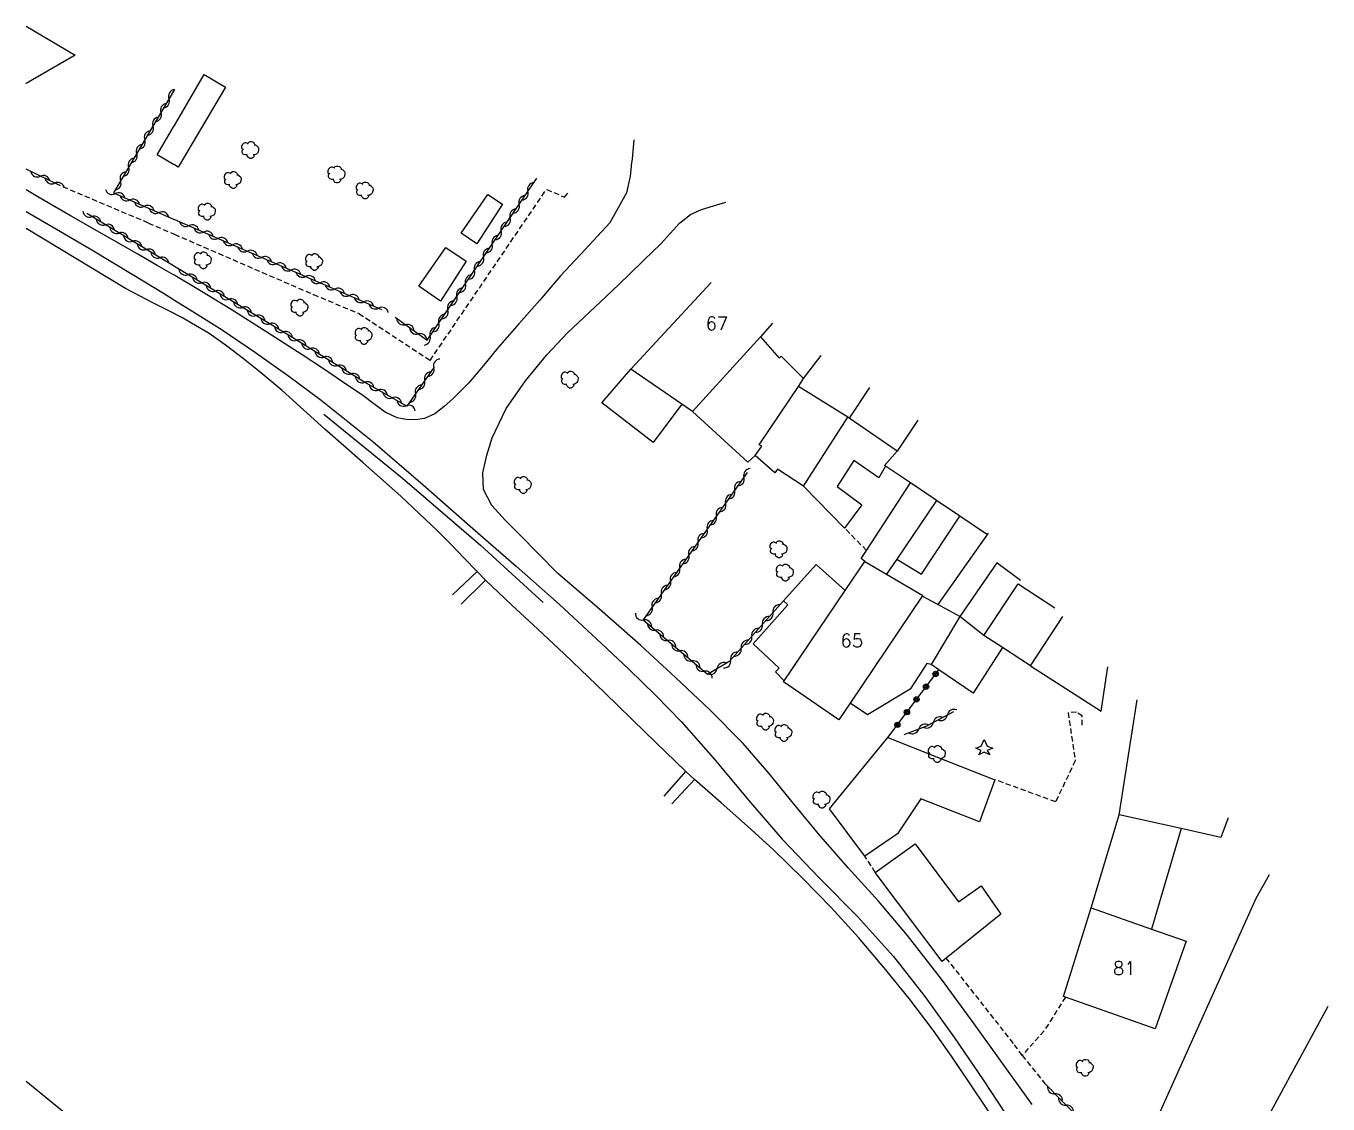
# Model space of a CAD drawing. Header units: millimetres. Extents: x 82000 to 83000, y 143000 to 143823.
# Drawn here: x 82000 to 82122.8, y 143370.4 to 143472.1 of the extents above; entities that cross this region are included whole.
import ezdxf
from ezdxf.enums import TextEntityAlignment as Align

# ---------------------------------------------------------------- set-up
doc = ezdxf.new("R2010")
doc.units = ezdxf.units.MM
doc.linetypes.add('DASHED', pattern=[0.75, 0.5, -0.25])
doc.layers.get('0').update_dxf_attribs({"linetype": 'CONTINUOUS'})
for name, color, linetype in [('W0010', 4, 'CONTINUOUS'), ('W0071', 7, 'CONTINUOUS'), ('W0101', 7, 'CONTINUOUS'), ('W0104', 1, 'CONTINUOUS'), ('W0105', 7, 'CONTINUOUS'), ('W0112', 1, 'DASHED'), ('W0132', 7, 'CONTINUOUS'), ('W0300', 7, 'CONTINUOUS'), ('W0303', 7, 'CONTINUOUS'), ('W0310', 3, 'CONTINUOUS'), ('W0323', 7, 'CONTINUOUS'), ('W0510', 5, 'CONTINUOUS'), ('W0991', 7, 'CONTINUOUS'), ('W1102', 7, 'CONTINUOUS')]:
    doc.layers.add(name, color=color, linetype=linetype)
doc.styles.get("Standard").update_dxf_attribs({"font": 'romans.shx', "width": 0.85})

# ---------------------------------------------------------------- blocks, each defined once
blk = doc.blocks.new('T300')
for p, q in [((-0.8, 0.51), (-0.86, 0.34)), ((-0.86, 0.34), (-0.86, 0.17)), ((-0.86, 0.17), (-0.74, 0.06)), ((-0.69, 0.63), (-0.8, 0.51)), ((-0.8, -0.06), (-0.74, 0.06)), ((-0.74, 0.06), (-0.69, 0.11)), ((-0.57, 0.69), (-0.69, 0.63)), ((-0.46, 0.69), (-0.57, 0.69)), ((-0.29, 0.63), (-0.46, 0.69)), ((-0.29, 0.63), (-0.17, 0.74)), ((-0.23, 0.57), (-0.29, 0.63)), ((-0.17, 0.74), (-0.06, 0.8)), ((-0.06, 0.8), (0.06, 0.8)), ((0.06, 0.8), (0.23, 0.74)), ((0.23, 0.74), (0.34, 0.63)), ((0.34, 0.63), (0.4, 0.51)), ((0.46, 0.46), (0.34, 0.46)), ((0.4, 0.51), (0.4, 0.46)), ((0.57, 0.4), (0.46, 0.46)), ((0.57, 0.4), (0.69, 0.29)), ((0.69, 0.29), (0.74, 0.17)), ((0.74, 0.06), (0.69, -0.17)), ((0.74, 0.17), (0.74, 0.06)), ((-0.8, -0.17), (-0.8, -0.06)), ((-0.8, -0.23), (-0.8, -0.17)), ((-0.74, -0.34), (-0.8, -0.23)), ((-0.69, -0.4), (-0.74, -0.34)), ((-0.51, -0.46), (-0.69, -0.4)), ((-0.4, -0.46), (-0.51, -0.46)), ((-0.4, -0.46), (-0.34, -0.46)), ((-0.34, -0.46), (-0.34, -0.4)), ((-0.34, -0.51), (-0.34, -0.46)), ((-0.29, -0.63), (-0.34, -0.51)), ((-0.17, -0.74), (-0.29, -0.63)), ((-0.06, -0.8), (-0.17, -0.74)), ((0.06, -0.8), (-0.06, -0.8)), ((0.17, -0.74), (0.06, -0.8)), ((0.23, -0.69), (0.17, -0.74)), ((0.29, -0.46), (0.23, -0.46)), ((0.29, -0.63), (0.23, -0.69)), ((0.46, -0.4), (0.29, -0.46)), ((0.34, -0.51), (0.29, -0.63)), ((0.34, -0.51), (0.34, -0.46)), ((0.57, -0.34), (0.46, -0.4)), ((0.63, -0.29), (0.57, -0.34)), ((0.69, -0.17), (0.63, -0.29))]:
    blk.add_line(p, q)
blk = doc.blocks.new('T303')
for p, q in [((-0.77, 0), (-0.28, 0.21)), ((-0.28, -0.21), (-0.77, 0)), ((-0.28, 0.21), (0, 0.83)), ((0, 0.83), (0.28, 0.21)), ((0.28, 0.21), (0.83, 0)), ((0.83, 0), (0.28, -0.21)), ((-0.49, -0.63), (-0.28, -0.21)), ((0, -0.35), (-0.49, -0.63)), ((0.56, -0.63), (0, -0.35)), ((0.28, -0.21), (0.56, -0.63))]:
    blk.add_line(p, q)
blk = doc.blocks.new('t323o')
at = {"color": 0, "linetype": 'Continuous'}
for radius in [0.25, 0.15]:
    blk.add_circle((0, 0), radius, dxfattribs=at)
blk = doc.blocks.new('t310o')
at = {"color": 0, "linetype": 'Continuous'}
for centre, start, end in [((-0.5, 0.38), 216.8699, 323.1304), ((0.5, -0.37), 36.8699, 143.1303)]:
    blk.add_arc(centre, 0.625, start, end, dxfattribs=at)

msp = doc.modelspace()

# ---------------------------------------------------------------- linework, layer by layer
at = {"layer": 'W0010'}
msp.add_lwpolyline([(82028.09, 143435.47), (82035.51, 143429.43), (82042.87, 143423.13), (82048.78, 143417.71)], dxfattribs=at)
at = {"layer": 'W0071'}
for points in [[(82057.36, 143461.34), (82057.18, 143459.57), (82057.11, 143458.97), (82057.1, 143458.83), (82057, 143457.92), (82056.65, 143456.34), (82055.07, 143453.52), (82052.76, 143451.01), (82050.42, 143448.53), (82048.47, 143446.24), (82046.49, 143443.99), (82044.51, 143441.73), (82043.15, 143440.08), (82041.79, 143438.42), (82040.28, 143436.93), (82039.44, 143436.2), (82038.56, 143435.52), (82037.6, 143435.07), (82036.76, 143434.95), (82035.88, 143434.98), (82035.03, 143435.13), (82033.89, 143435.65), (82032.83, 143436.45), (82031.78, 143437.25), (82029.87, 143438.52), (82027.96, 143439.8), (82026.04, 143441.07), (82022.72, 143443.22), (82019.37, 143445.34), (82015.99, 143447.4), (82014.19, 143448.46), (82014, 143448.57)], [(82010.55, 143450.55), (82007.4, 143452.35), (82004.25, 143454.16), (82001.11, 143455.98), (82000, 143456.63)], [(82094.92, 143370.36), (82092.51, 143373.72), (82089.46, 143377.96), (82086.38, 143382.18), (82083.18, 143386.3), (82080.42, 143389.54), (82077.57, 143392.7), (82074.76, 143395.89), (82072.4, 143398.75), (82070.07, 143401.62), (82067.65, 143404.42), (82064.52, 143407.59), (82061.27, 143410.64), (82058, 143413.67), (82054.1, 143417.08), (82050.18, 143420.46), (82046.55, 143424.12), (82045.23, 143425.46), (82043.94, 143426.85), (82043.16, 143428.36), (82043.11, 143429.93), (82043.48, 143431.61), (82043.99, 143433.23), (82045.31, 143436.02), (82047.14, 143438.62), (82049.15, 143441.06), (82051.09, 143443.14), (82053.18, 143445.1), (82055.27, 143447.06), (82056.8, 143448.54), (82058.33, 143450.03), (82059.86, 143451.52), (82060.76, 143452.51), (82061.67, 143453.5), (82062.69, 143454.31), (82063.73, 143454.79), (82064.85, 143455.12), (82066.03, 143455.48)], [(82000, 143454.59), (82002.11, 143453.35), (82006.04, 143451.08), (82010.18, 143448.58)], [(82013.91, 143448.62), (82012.37, 143449.51), (82010.55, 143450.55)], [(82010.18, 143448.58), (82012.96, 143446.88), (82013.91, 143446.29)], [(82014, 143448.57), (82013.91, 143448.62)], [(82013.91, 143446.29), (82014, 143446.24)], [(82014, 143446.24), (82015.74, 143445.17), (82018.49, 143443.42), (82021.66, 143441.28), (82024.79, 143439.07), (82027.86, 143436.8), (82032.73, 143432.9), (82037.47, 143428.82), (82042.16, 143424.7), (82046.26, 143421.13), (82050.32, 143417.52), (82054.31, 143413.83), (82056.86, 143411.41), (82059.38, 143408.96), (82061.84, 143406.45), (82065.06, 143402.81), (82068.17, 143399.07), (82071.34, 143395.38), (82074.86, 143391.71), (82078.45, 143388.09), (82081.86, 143384.33), (82084.81, 143380.55), (82087.6, 143376.64), (82090.32, 143372.68), (82092.43, 143369.49)]]:
    msp.add_lwpolyline(points, dxfattribs=at)
at = {"layer": 'W0101'}
for points in [[(82070.42, 143444.06), (82070.42, 143444.06), (82070.42, 143444.06), (82069.31, 143442.77), (82062.87, 143435.72), (82061.88, 143436.41), (82057.07, 143439.71), (82064.65, 143447.88)], [(82077.67, 143435.1), (82077.53, 143435.19), (82072.87, 143438.08), (82073.37, 143438.84), (82075.02, 143441.02), (82075.02, 143441.02), (82075.02, 143441.02)], [(82082.2, 143431.98), (82077.67, 143435.1)], [(82085.67, 143427.5), (82083.44, 143428.99), (82081.1, 143430.56), (82081.01, 143430.63), (82082.2, 143431.98)], [(82090.78, 143424.26), (82090.68, 143424.14), (82090.62, 143424.17), (82088.11, 143425.86), (82085.92, 143427.33), (82085.67, 143427.5)], [(82113.43, 143397.39), (82112.72, 143395.56), (82109, 143396.39), (82103.14, 143397.69), (82104.85, 143408.53)], [(82122.84, 143379.62), (82122.84, 143379.62), (82122.84, 143379.62), (82122.84, 143379.62), (82115.25, 143365.65), (82114.95, 143365.8), (82107.04, 143369.72), (82116.07, 143389.83), (82117.34, 143392.06)]]:
    msp.add_lwpolyline(points, dxfattribs=at)
for points in [[(82076.68, 143406.64), (82071.46, 143410.24), (82071.52, 143410.32), (82077.29, 143418.85), (82079.15, 143421.59), (82081.19, 143420.39), (82084.61, 143418.38), (82084.55, 143418.3), (82077.75, 143408.23)], [(82106.53, 143377.51), (82098.07, 143380.49), (82097.88, 143380.56), (82100.49, 143388.9), (82106.2, 143386.91), (82109.45, 143385.78)]]:
    msp.add_lwpolyline(points, close=True, dxfattribs=at)
at = {"layer": 'W0104'}
for points in [[(82014, 143462.71), (82016.82, 143467.5), (82018.82, 143466.33), (82014.34, 143458.78), (82014, 143458.98)], [(82014, 143458.98), (82013.91, 143459.03), (82012.37, 143459.94), (82013.91, 143462.56), (82014, 143462.71)], [(82069.31, 143442.77), (82071.06, 143440.77), (82071.25, 143440.93), (82073.37, 143438.84)], [(82061.88, 143436.41), (82059.16, 143432.79), (82054.34, 143436.54), (82057.07, 143439.71)], [(82073.37, 143428.69), (82070.89, 143430.29), (82070.66, 143429.94), (82068.79, 143431.58), (82069.43, 143432.45), (82069.16, 143432.59), (82072.87, 143438.08)], [(82068.79, 143431.58), (82068.11, 143430.94), (82062.87, 143435.72)], [(82073.37, 143428.69), (82077.53, 143435.19)], [(82081.1, 143430.56), (82080.46, 143429.48), (82078.1, 143431.09), (82076.52, 143428.65), (82078.85, 143426.91), (82077.24, 143424.73), (82073.37, 143428.69)], [(82079.15, 143421.59), (82078.8, 143421.87), (82079.29, 143422.62), (82083.44, 143428.99)], [(82085.92, 143427.33), (82082.16, 143421.81), (82081.19, 143420.39)], [(82082.16, 143421.81), (82084.48, 143420.39), (82088.11, 143425.86)], [(82090.78, 143424.26), (82086.04, 143417.51), (82084.55, 143418.3)], [(82071.52, 143410.32), (82070.72, 143411.18), (82071.06, 143411.52), (82068.61, 143413.81), (82071.89, 143417.49), (82071.48, 143417.88), (82074.55, 143421.3), (82077.29, 143418.85)], [(82093.84, 143419.8), (82091.59, 143421.45), (82088.12, 143416.4), (82086.04, 143417.51)], [(82094.77, 143411.75), (82092.13, 143413.46), (82090.38, 143414.6), (82093.6, 143419.46), (82097.08, 143417.22)], [(82090.38, 143414.6), (82088.12, 143416.4), (82085.39, 143411.86)], [(82094.77, 143411.75), (82097.81, 143416.4)], [(82092.13, 143413.46), (82089.36, 143409.15), (82086.11, 143411.37), (82085.39, 143411.86)], [(82085.39, 143411.86), (82084.98, 143411.95), (82083.43, 143409.53), (82079.38, 143407.12), (82077.75, 143408.23)], [(82094.77, 143411.75), (82101.43, 143407.45), (82102.07, 143411.64)], [(82100.49, 143388.9), (82103.14, 143397.69)], [(82109, 143396.39), (82106.2, 143386.91)]]:
    msp.add_lwpolyline(points, dxfattribs=at)
for points in [[(82042.54, 143451.53), (82041.07, 143452.55), (82043.58, 143456.2), (82044.96, 143455.27)], [(82039.1, 143446.14), (82037.06, 143447.56), (82039.6, 143451.19), (82041.53, 143449.89), (82039.1, 143446.14)], [(82079.15, 143393.8), (82075.81, 143398.24), (82081.32, 143404.97), (82086.07, 143403.1), (82091.41, 143401), (82089.96, 143397.01), (82084.44, 143399.18), (82082.23, 143395.89)], [(82086.44, 143383.86), (82080.13, 143392.25), (82083.89, 143394.95), (82087.99, 143389.47), (82090.12, 143391), (82091.96, 143388.31), (82086.83, 143384.18)]]:
    msp.add_lwpolyline(points, close=True, dxfattribs=at)
at = {"layer": 'W0105'}
for points in [[(82040.25, 143418.43), (82042.55, 143420.62), (82043.31, 143419.85), (82043.35, 143419.81), (82043.26, 143419.71), (82041.07, 143417.55)], [(82060.21, 143399.43), (82062.26, 143401.78), (82063.08, 143401.02), (82060.94, 143398.73)]]:
    msp.add_lwpolyline(points, dxfattribs=at)
at = {"layer": 'W0112'}
for points in [[(82011.55, 143453.5), (82003.2, 143457.03)], [(82014, 143452.44), (82027.11, 143446.76), (82027.11, 143446.76), (82031.41, 143444.97), (82038.13, 143440.55), (82049.1, 143456.67), (82049.11, 143456.67), (82050.8, 143455.95), (82051.25, 143456.49)], [(82011.55, 143453.5), (82013.91, 143452.48)], [(82013.91, 143452.48), (82014, 143452.44)], [(82079.29, 143422.62), (82077.24, 143424.73)], [(82099.64, 143406.13), (82099.65, 143407.02), (82099.1, 143407.37), (82098.33, 143407.32), (82098.99, 143402.79), (82097.15, 143398.91), (82091.41, 143401)], [(82080.13, 143392.25), (82079.15, 143393.8)], [(82098.07, 143380.49), (82096.06, 143377.31), (82093.99, 143374.99), (82093.17, 143376.13), (82086.83, 143384.18)], [(82093.99, 143374.99), (82096.11, 143372.37)]]:
    msp.add_lwpolyline(points, dxfattribs=at)
at = {"layer": 'W0132'}
for points in [[(82000, 143472.08), (82004.63, 143469.33), (82000.02, 143466.67)], [(82000.02, 143466.67), (82000, 143466.68)]]:
    msp.add_lwpolyline(points, dxfattribs=at)
at = {"layer": 'W0310'}
for points in [[(82013.91, 143465.94), (82008.24, 143456.34), (82013.91, 143453.88)], [(82014, 143466.09), (82013.91, 143465.94)], [(82003.2, 143457.03), (82000, 143458.57)], [(82034.82, 143444.61), (82037.86, 143442.44), (82048.2, 143457.73)], [(82013.91, 143449.46), (82013.45, 143449.74), (82005.75, 143454.39)], [(82013.91, 143453.88), (82014, 143453.84)], [(82014, 143453.84), (82033.54, 143445.35)], [(82014, 143449.41), (82013.91, 143449.46)], [(82038.49, 143439.87), (82035.92, 143436.24), (82031.87, 143438.53), (82024.77, 143442.94), (82014, 143449.41)], [(82068.03, 143429.96), (82058.22, 143416.08), (82064.31, 143410.94), (82066.41, 143412.2), (82071.48, 143417.88)], [(82082.84, 143405.25), (82085, 143406.07), (82087.53, 143407.42)], [(82104.43, 143363.89), (82096.11, 143372.37)]]:
    msp.add_lwpolyline(points, dxfattribs=at)
at = {"layer": 'W0323'}
msp.add_lwpolyline([(82081.32, 143404.97), (82086.11, 143411.37)], dxfattribs=at)
at = {"layer": 'W0510'}
for points in [[(82009.37, 143447.32), (82000, 143452.98)], [(82013.91, 143444.99), (82012.03, 143445.95), (82009.37, 143447.32)], [(82014, 143444.94), (82013.91, 143444.99)], [(82042.55, 143420.62), (82041.31, 143421.91), (82040.07, 143423.2), (82038.81, 143424.47), (82035.35, 143427.75), (82031.78, 143430.92), (82028.2, 143434.07), (82026.18, 143435.88), (82024.17, 143437.7), (82022.1, 143439.45), (82020.52, 143440.7), (82018.92, 143441.92), (82017.27, 143443.07), (82014.7, 143444.58), (82014, 143444.94)], [(82062.26, 143401.78), (82058.43, 143405.49), (82054.61, 143409.2), (82050.77, 143412.88), (82048.3, 143415.2), (82045.82, 143417.5), (82043.35, 143419.81)], [(82094.32, 143364.31), (82093.11, 143366.18), (82091.9, 143368.05), (82090.67, 143369.91), (82089.01, 143372.42), (82087.32, 143374.92), (82085.58, 143377.38), (82083.32, 143380.35), (82080.98, 143383.26), (82078.55, 143386.1), (82075.96, 143388.93), (82073.28, 143391.69), (82070.53, 143394.37), (82068.08, 143396.62), (82065.58, 143398.82), (82063.08, 143401.02)], [(82000, 143372.55), (82009.79, 143364.58), (82013.92, 143361.05)]]:
    msp.add_lwpolyline(points, dxfattribs=at)
at = {"layer": 'W1102'}
for points in [[(82079.57, 143438), (82077.67, 143435.1)], [(82084.13, 143434.9), (82082.2, 143431.98)]]:
    msp.add_lwpolyline(points, dxfattribs=at)

# ---------------------------------------------------------------- block references
at = {"layer": 'W0300'}
for p in [(82021.2, 143460.38), (82029.35, 143458.08), (82019.55, 143457.56), (82032, 143456.57), (82017.11, 143454.58), (82016.73, 143449.99), (82027.22, 143449.83), (82025.84, 143445.52), (82031.9, 143442.86), (82051.35, 143438.74), (82046.92, 143428.8), (82071.05, 143422.72), (82071.65, 143420.53), (82069.78, 143406.48), (82071.51, 143405.41), (82085.99, 143403.43), (82075.11, 143399.12), (82099.94, 143373.82)]:
    msp.add_blockref('T300', p, dxfattribs=at)
at = {"layer": 'W0303'}
msp.add_blockref('T303', (82090.39, 143403.96), dxfattribs=at)
at = {"layer": 'W0310'}
for p, rotation in [((82013.49, 143465.23), 239.4231866060395), ((82012.73, 143463.93), 239.4231866060395), ((82011.97, 143462.64), 239.4231866060395), ((82011.2, 143461.35), 239.4231866060395), ((82010.44, 143460.06), 239.4231866060395), ((82009.68, 143458.77), 239.4231866060395), ((82001.35, 143457.92), 154.3527752284957), ((82008.91, 143457.48), 239.4231866060395), ((82002.7, 143457.27), 154.3527752284957), ((82047.36, 143456.49), 55.94329131026576), ((82008.41, 143456.27), 336.5154744185169), ((82009.79, 143455.67), 336.5154744185169), ((82046.52, 143455.25), 55.94329131026576), ((82006.21, 143454.11), 148.8888415971747), ((82011.16, 143455.08), 336.5154744185169), ((82012.54, 143454.48), 336.5154744185169), ((82045.68, 143454), 55.94329131026576), ((82007.49, 143453.34), 148.8888415971747), ((82015.38, 143453.25), 336.5146257128627), ((82044.84, 143452.76), 55.94329131026576), ((82008.78, 143452.56), 148.8888415971747), ((82010.06, 143451.79), 148.8888415971747), ((82016.75, 143452.65), 336.5146257128627), ((82018.13, 143452.05), 336.5146257128627), ((82044, 143451.52), 55.94329131026576), ((82011.35, 143451.01), 148.8888415971747), ((82019.5, 143451.45), 336.5146257128627), ((82020.88, 143450.85), 336.5146257128627), ((82043.16, 143450.28), 55.94329131026576), ((82012.63, 143450.24), 148.8888415971747), ((82022.25, 143450.26), 336.5146257128627), ((82023.63, 143449.66), 336.5146257128627), ((82042.32, 143449.03), 55.94329131026576), ((82015.29, 143448.64), 149.0057332862603), ((82016.57, 143447.87), 149.0057332862603), ((82025.01, 143449.06), 336.5146257128627), ((82026.38, 143448.46), 336.5146257128627), ((82041.48, 143447.79), 55.94329131026576), ((82017.86, 143447.09), 149.0057332862603), ((82027.76, 143447.87), 336.5146257128627), ((82029.13, 143447.27), 336.5146257128627), ((82040.64, 143446.55), 55.94329131026576), ((82019.14, 143446.32), 149.0057332862603), ((82020.43, 143445.55), 149.0057332862603), ((82030.51, 143446.67), 336.5146257128627), ((82031.88, 143446.07), 336.5146257128627), ((82033.26, 143445.47), 336.5146257128627), ((82039.8, 143445.31), 55.94329131026576), ((82021.71, 143444.78), 149.0057332862603), ((82038.96, 143444.06), 55.94329131026576), ((82023, 143444.01), 149.0057332862603), ((82024.29, 143443.23), 149.0057332862603), ((82035.79, 143443.91), 324.4979716429938), ((82037.01, 143443.04), 324.4979716429938), ((82038.12, 143442.82), 55.94329131026576), ((82025.57, 143442.45), 148.159503593784), ((82026.84, 143441.66), 148.159503593784), ((82028.11, 143440.87), 148.159503593784), ((82029.39, 143440.07), 148.159503593784), ((82030.66, 143439.28), 148.159503593784), ((82038.47, 143439.86), 234.7576200294441), ((82031.94, 143438.49), 150.5101314159052), ((82037.61, 143438.63), 234.7576200294441), ((82033.24, 143437.76), 150.5101314159052), ((82034.55, 143437.02), 150.5101314159052), ((82036.74, 143437.41), 234.7576200294441), ((82035.86, 143436.28), 150.5101314159052), ((82067.73, 143429.53), 234.7378502817602), ((82066.86, 143428.31), 234.7378502817602), ((82066, 143427.08), 234.7378502817602), ((82065.13, 143425.86), 234.7378502817602), ((82064.27, 143424.63), 234.7378502817602), ((82063.4, 143423.41), 234.7378502817602), ((82062.53, 143422.18), 234.7378502817602), ((82061.67, 143420.96), 234.7378502817602), ((82060.8, 143419.73), 234.7378502817602), ((82059.94, 143418.51), 234.7378502817602), ((82059.07, 143417.28), 234.7378502817602), ((82058.25, 143416.06), 319.7931864732555), ((82070.48, 143416.76), 48.24632422481877), ((82059.39, 143415.1), 319.7931864732555), ((82068.48, 143414.52), 48.24632422481877), ((82069.48, 143415.64), 48.24632422481877), ((82060.54, 143414.13), 319.7931864732555), ((82067.48, 143413.4), 48.24632422481877), ((82061.68, 143413.16), 319.7931864732555), ((82062.83, 143412.19), 319.7931864732555), ((82066.48, 143412.28), 48.24632422481877), ((82063.97, 143411.22), 319.7931864732555), ((82065.22, 143411.49), 31.03578638833021), ((82085.61, 143406.39), 28.11127733515435), ((82086.93, 143407.1), 28.11127733515435), ((82084.24, 143405.78), 20.7243057592707), ((82097.08, 143371.38), 134.4748033979012), ((82098.13, 143370.31), 134.4748033979012)]:
    msp.add_blockref('t310o', p, dxfattribs=dict(at, rotation=rotation))
at = {"layer": 'W0323', "rotation": 53.17740802344284}
for p in [(82085.82, 143410.97), (82084.92, 143409.77), (82084.02, 143408.57), (82083.12, 143407.37), (82082.22, 143406.17)]:
    msp.add_blockref('t323o', p, dxfattribs=at)

# ---------------------------------------------------------------- texts
at = {"layer": 'W0991'}
for s, p in [('67', (82065.19, 143444.02)), ('65', (82077.91, 143414.12)), ('81', (82103.63, 143383.21))]:
    msp.add_text(s, height=1.25, dxfattribs=at).set_placement(p, align=Align.MIDDLE_CENTER)

doc.saveas('drawing.dxf')
